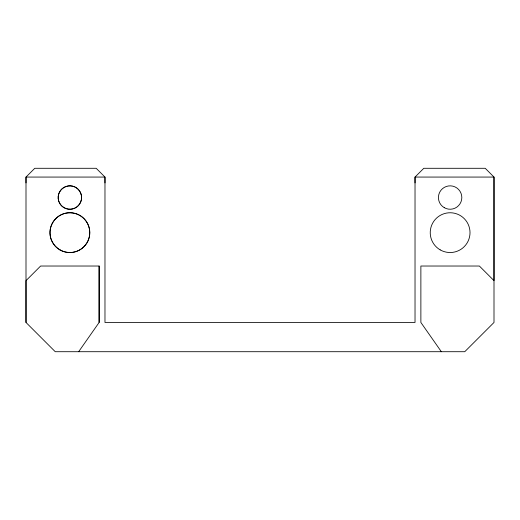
<?xml version="1.0" encoding="UTF-8"?>
<svg xmlns="http://www.w3.org/2000/svg" width="520" height="520" viewBox="0 0 520 520"><rect width="100%" height="100%" fill="white"/><g stroke="black" fill="none" stroke-linecap="round" stroke-linejoin="round"><path stroke-width="0.78" d="M415.025 182.917L415.025 177.067L423.8 168.292L485.225 168.292L494 177.067L494 322.459L464.75 351.709L55.25 351.709L26 322.459L26 280.651L40.625 266.026L99.125 266.026L99.125 322.459L78.65 351.709M26 182.917L26 177.067L34.775 168.292L96.2 168.292L104.975 177.067L104.975 322.459L415.025 322.459L415.025 177.067L494 177.067L494 280.651L479.375 266.026L420.875 266.026L420.875 322.459L441.35 351.709M99.125 322.459L99.125 266.026M104.975 182.917L104.975 177.067L26 177.067L26 322.459M64.025 207.675A11.7 11.7 0 0 0 81.575 197.542A11.7 11.7 0 0 0 64.025 187.408A11.7 11.7 0 0 0 64.025 207.675A11.7 11.7 0 0 0 81.575 197.542A11.7 11.7 0 0 0 64.025 187.408A11.7 11.7 0 0 0 64.025 207.675M440.18 249.867A19.89 19.89 0 0 0 470.015 232.642A19.89 19.89 0 0 0 440.18 215.417A19.89 19.89 0 0 0 440.18 249.867M444.275 207.675A11.7 11.7 0 0 0 461.825 197.542A11.7 11.7 0 0 0 444.275 187.408A11.7 11.7 0 0 0 444.275 207.675M59.93 249.867A19.89 19.89 0 0 0 89.765 232.642A19.89 19.89 0 0 0 59.93 215.417A19.89 19.89 0 0 0 59.93 249.867A19.89 19.89 0 0 0 89.765 232.642A19.89 19.89 0 0 0 59.93 215.417A19.89 19.89 0 0 0 59.93 249.867"/></g></svg>
